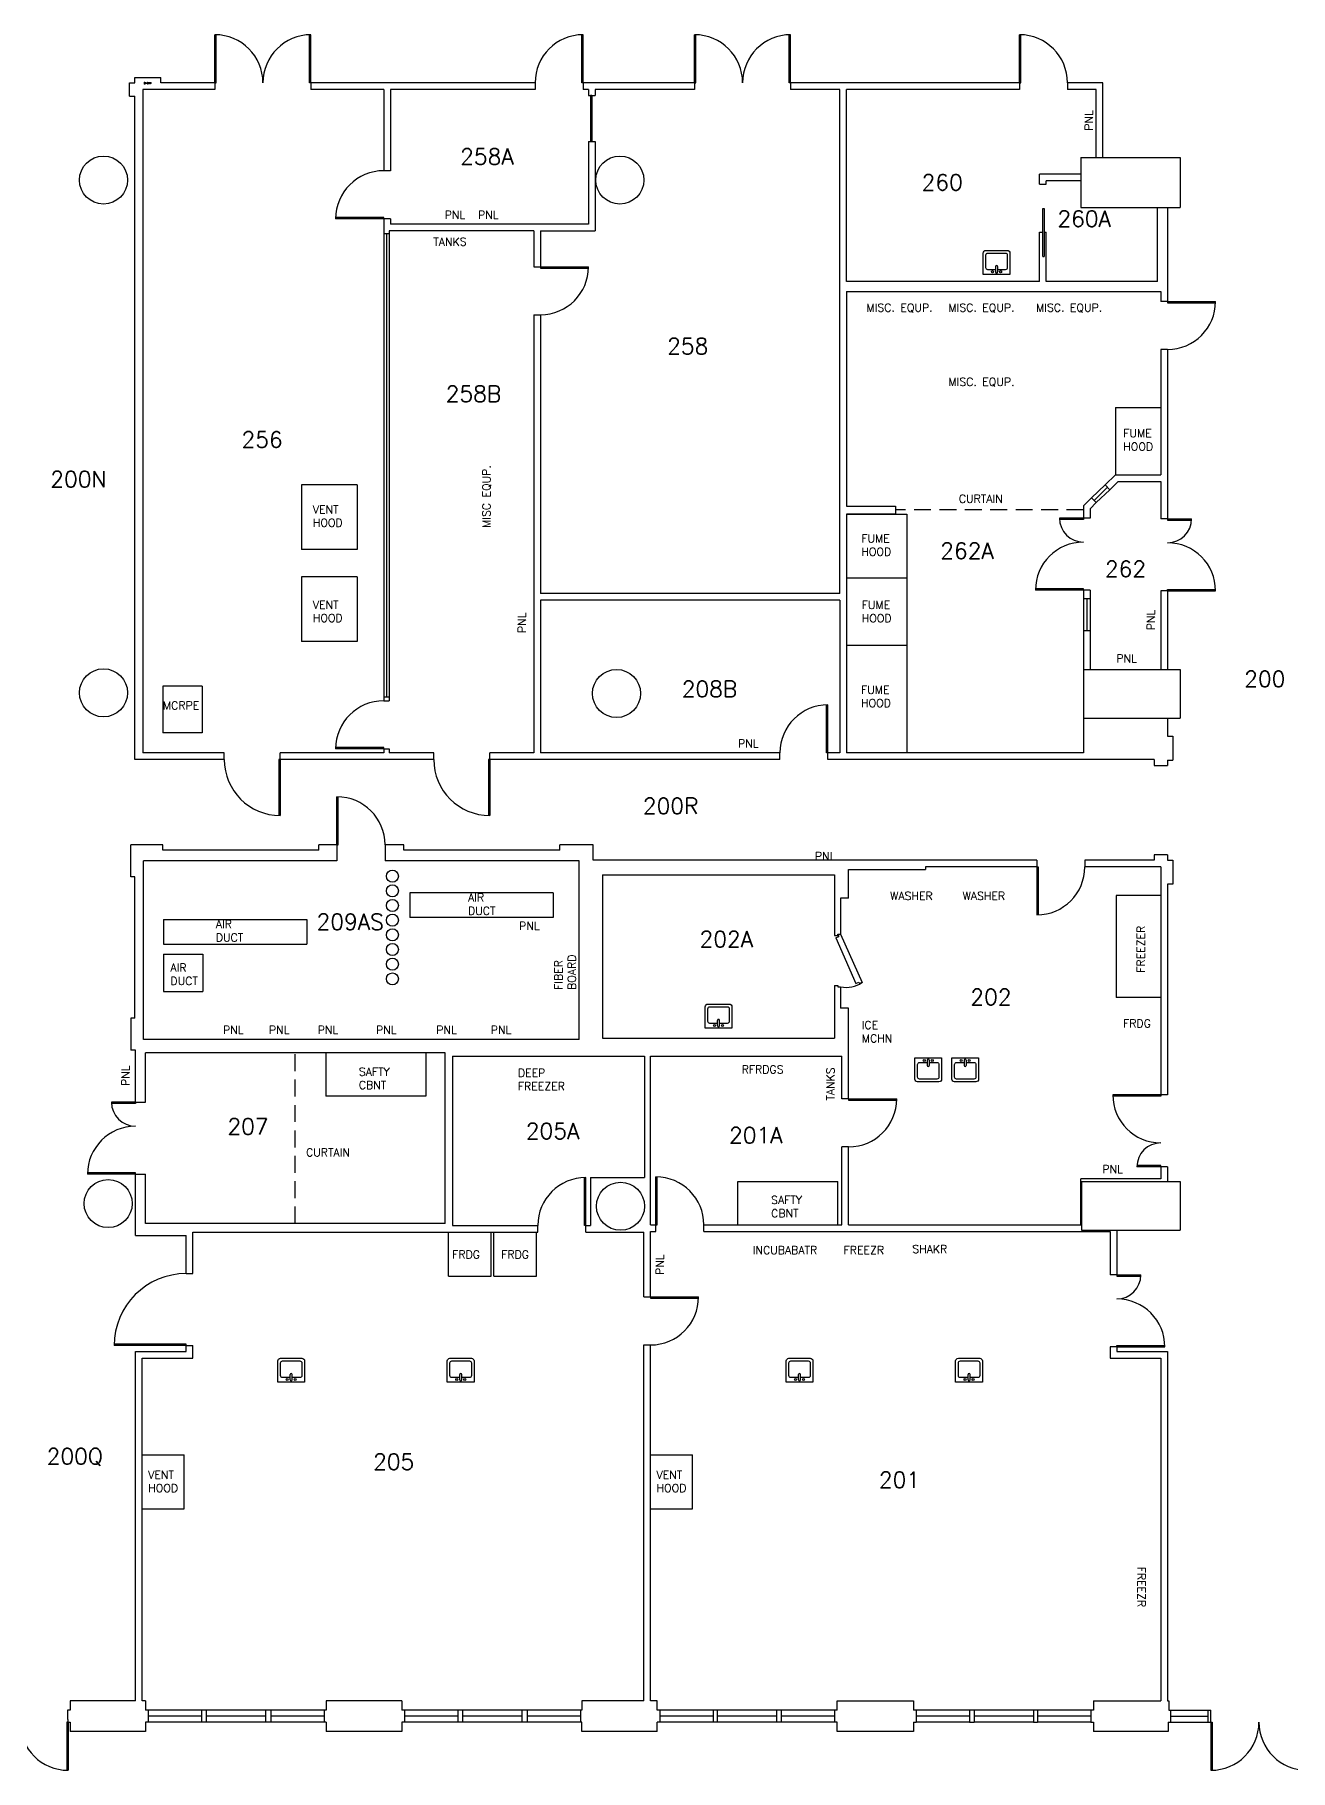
# Model space of a CAD drawing. Header units: inches. Extents: x -10292 to -5324, y 13582 to 17307.
# Drawn here: x -8119 to -7178, y 14632 to 15933 of the extents above; entities that cross this region are included whole.
import ezdxf
from ezdxf.enums import TextEntityAlignment as Align

# ---------------------------------------------------------------- set-up
doc = ezdxf.new("R2010")
doc.units = ezdxf.units.IN
doc.header["$MEASUREMENT"] = 0
doc.linetypes.add('DASHED', pattern=[19.05, 12.7, -6.35])
doc.layers.get('0').update_dxf_attribs({"plot": 0})
for name, color, linetype in [('A-AREA-IDEN', 7, 'Continuous'), ('A-COLS', 1, 'Continuous'), ('A-DOOR', 3, 'Continuous'), ('A-EQPM', 9, 'Continuous'), ('A-FLOR-PFIX', 9, 'Continuous'), ('A-GLAZ', 5, 'Continuous'), ('A-WALL-FULL', 7, 'Continuous')]:
    doc.layers.add(name, color=color, linetype=linetype)
doc.layers.get('0').off()
doc.styles.get("Standard").update_dxf_attribs({"font": 'romans.shx', "height": 12})

# ---------------------------------------------------------------- blocks, each defined once
blk = doc.blocks.new('SINKSQUARE')
at = {"layer": 'A-FLOR-PFIX'}
for p, q in [((-10, 0), (10, 0)), ((-0.8, -1.8), (-0.8, -5.8)), ((0.7, -1.8), (0.7, -5.8))]:
    blk.add_line(p, q, dxfattribs=at)
for points in [[(10, 0), (10, -16, -0.414214), (8, -18), (-8, -18, -0.414214), (-10, -16), (-10, 0)], [(0.7, -3.5), (6.5, -3.5, -0.414214), (8, -5), (8, -14.5, -0.414214), (6.5, -16), (-6.5, -16, -0.414214), (-8, -14.5), (-8, -5, -0.414214), (-6.5, -3.5), (-0.8, -3.5)]]:
    blk.add_lwpolyline(points, format="xyb", dxfattribs=at)
for centre in [(-3, -2), (3, -2)]:
    blk.add_circle(centre, 0.75, dxfattribs=at)
for centre, start, end in [((0, -1.8), 0, 180), ((0, -5.8), 180, 0)]:
    blk.add_arc(centre, 0.75, start, end, dxfattribs=at)
for tag, p in [('INFO_BLOCK_ID', (0, 0)), ('SM_DESCRIPTION', (0, -18)), ('ROOM_NUMBER', (0, -9)), ('HEIGHT', (0, -27)), ('COMMENT', (0, -36))]:
    blk.add_attdef(tag, text='', height=6).set_placement(p, align=Align.CENTER)

msp = doc.modelspace()

# ---------------------------------------------------------------- linework, layer by layer
at = {"layer": 'A-COLS'}
for p, q in [((-7335.3, 15841.3), (-7260.8, 15841.3)), ((-7335.3, 15841.3), (-7335.3, 15803.8)), ((-7260.8, 15841.3), (-7260.8, 15803.8)), ((-7335.3, 15803.8), (-7260.8, 15803.8)), ((-7333.3, 15457.3), (-7260.8, 15457.3)), ((-7333.3, 15457.3), (-7333.3, 15420.8)), ((-7260.8, 15457.3), (-7260.8, 15420.8)), ((-7333.3, 15420.8), (-7260.8, 15420.8)), ((-7334.8, 15073.3), (-7260.8, 15073.3)), ((-7334.8, 15073.3), (-7334.8, 15036.8)), ((-7260.8, 15073.3), (-7260.8, 15036.8)), ((-7334.8, 15036.8), (-7260.8, 15036.8))]:
    msp.add_line(p, q, dxfattribs=at)
for centre in [(-8067.8, 15824.3), (-7680.8, 15824.3), (-8067.8, 15439.8), (-7683.3, 15439.3), (-8064.3, 15056.8), (-7680.3, 15054.8)]:
    msp.add_circle(centre, 18, dxfattribs=at)
at = {"layer": 'A-DOOR'}
for p, q in [((-7984.3, 15897.3), (-7984.3, 15933.3)), ((-7983.3, 15897.3), (-7983.3, 15933.3)), ((-7913.3, 15897.3), (-7913.3, 15933.3)), ((-7912.3, 15897.3), (-7912.3, 15933.3)), ((-7709.3, 15897.3), (-7709.3, 15933.3)), ((-7708.3, 15897.3), (-7708.3, 15933.3)), ((-7624.8, 15897.3), (-7624.8, 15933.3)), ((-7623.8, 15897.3), (-7623.8, 15933.3)), ((-7553.8, 15897.3), (-7553.8, 15933.3)), ((-7552.8, 15897.3), (-7552.8, 15933.3)), ((-7381.3, 15897.3), (-7381.3, 15933.3)), ((-7380.3, 15897.3), (-7380.3, 15933.3)), ((-7984.3, 15897.3), (-7983.3, 15897.3)), ((-7912.3, 15897.3), (-7913.3, 15897.3)), ((-7708.3, 15897.3), (-7709.3, 15897.3)), ((-7624.8, 15897.3), (-7623.8, 15897.3)), ((-7552.8, 15897.3), (-7553.8, 15897.3)), ((-7381.3, 15897.3), (-7380.3, 15897.3)), ((-7701.8, 15887.8), (-7702.8, 15887.8)), ((-7702.8, 15887.8), (-7702.8, 15853.3)), ((-7701.8, 15887.8), (-7701.8, 15853.3)), ((-7702.8, 15853.3), (-7701.8, 15853.3)), ((-7363.8, 15821.3), (-7362.8, 15821.3)), ((-7363.8, 15767.1), (-7363.8, 15803.1)), ((-7363.8, 15803.1), (-7362.8, 15803.1)), ((-7362.8, 15803.1), (-7362.8, 15767.1)), ((-7857.8, 15796.3), (-7893.8, 15796.3)), ((-7857.8, 15795.3), (-7893.8, 15795.3)), ((-7857.8, 15795.3), (-7857.8, 15796.3)), ((-7363.8, 15767.1), (-7362.8, 15767.1)), ((-7740.3, 15759.3), (-7704.3, 15759.3)), ((-7740.3, 15759.3), (-7740.3, 15758.3)), ((-7740.3, 15758.3), (-7704.3, 15758.3)), ((-7270.3, 15733.3), (-7234.3, 15733.3)), ((-7270.3, 15733.3), (-7270.3, 15732.3)), ((-7270.3, 15732.3), (-7234.3, 15732.3)), ((-7333.3, 15570.8), (-7351.3, 15570.8)), ((-7333.3, 15569.8), (-7351.3, 15569.8)), ((-7333.3, 15570.8), (-7333.3, 15569.8)), ((-7270.3, 15570.3), (-7252.3, 15570.3)), ((-7270.3, 15570.3), (-7270.3, 15569.3)), ((-7270.3, 15569.3), (-7252.3, 15569.3)), ((-7333.3, 15517.8), (-7369.3, 15517.8)), ((-7333.3, 15516.8), (-7369.3, 15516.8)), ((-7333.3, 15516.8), (-7333.3, 15517.8)), ((-7270.3, 15516.3), (-7270.3, 15517.3)), ((-7270.3, 15517.3), (-7234.3, 15517.3)), ((-7270.3, 15516.3), (-7234.3, 15516.3)), ((-7525.8, 15394.8), (-7525.8, 15430.8)), ((-7524.8, 15394.8), (-7524.8, 15430.8)), ((-7857.8, 15398.8), (-7893.8, 15398.8)), ((-7857.8, 15397.8), (-7893.8, 15397.8)), ((-7857.8, 15397.8), (-7857.8, 15398.8)), ((-7935.3, 15389.8), (-7936.3, 15389.8)), ((-7936.3, 15389.8), (-7936.3, 15347.8)), ((-7935.3, 15389.8), (-7935.3, 15347.8)), ((-7778.3, 15389.8), (-7779.3, 15389.8)), ((-7779.3, 15389.8), (-7779.3, 15347.8)), ((-7778.3, 15389.8), (-7778.3, 15347.8)), ((-7524.8, 15394.8), (-7525.8, 15394.8)), ((-7892.8, 15325.8), (-7892.8, 15361.8)), ((-7891.8, 15325.8), (-7891.8, 15361.8)), ((-7892.8, 15325.8), (-7891.8, 15325.8)), ((-7368.3, 15309.3), (-7368.3, 15273.3)), ((-7368.3, 15309.3), (-7367.3, 15309.3)), ((-7367.3, 15309.3), (-7367.3, 15273.3)), ((-7519, 15256.1), (-7516.7, 15257.1)), ((-7519, 15256.1), (-7503.9, 15221.8)), ((-7515.3, 15258.8), (-7517.1, 15258)), ((-7517.1, 15258), (-7516.7, 15257.1)), ((-7515.3, 15258.8), (-7499.3, 15222.5)), ((-7503.9, 15221.8), (-7501.6, 15222.8)), ((-7501.6, 15222.8), (-7501.1, 15221.7)), ((-7499.3, 15222.5), (-7501.1, 15221.7)), ((-7275.3, 15138.3), (-7311.3, 15138.3)), ((-7275.3, 15137.3), (-7311.3, 15137.3)), ((-7275.3, 15138.3), (-7275.3, 15137.3)), ((-8043.8, 15132.8), (-8061.8, 15132.8)), ((-8043.8, 15131.8), (-8061.8, 15131.8)), ((-8043.8, 15132.8), (-8043.8, 15131.8)), ((-7509.3, 15135.3), (-7473.3, 15135.3)), ((-7509.3, 15135.3), (-7509.3, 15134.3)), ((-7509.3, 15134.3), (-7473.3, 15134.3)), ((-7275.3, 15085.3), (-7293.3, 15085.3)), ((-7275.3, 15084.3), (-7275.3, 15085.3)), ((-8043.8, 15079.8), (-8079.8, 15079.8)), ((-8043.8, 15078.8), (-8079.8, 15078.8)), ((-8043.8, 15078.8), (-8043.8, 15079.8)), ((-7707.3, 15040.3), (-7707.3, 15076.3)), ((-7706.3, 15040.3), (-7706.3, 15076.3)), ((-7653.8, 15040.8), (-7653.8, 15076.8)), ((-7652.8, 15040.8), (-7652.8, 15076.8)), ((-7275.3, 15084.3), (-7293.3, 15084.3)), ((-7706.3, 15040.3), (-7707.3, 15040.3)), ((-7653.8, 15040.8), (-7652.8, 15040.8)), ((-7308.3, 15003.3), (-7290.3, 15003.3)), ((-7308.3, 15003.3), (-7308.3, 15002.3)), ((-7308.3, 15002.3), (-7290.3, 15002.3)), ((-7657.8, 14986.8), (-7621.8, 14986.8)), ((-7657.8, 14986.8), (-7657.8, 14985.8)), ((-7657.8, 14985.8), (-7621.8, 14985.8)), ((-8005.8, 14951.3), (-8059.8, 14951.3)), ((-8005.8, 14950.3), (-8059.8, 14950.3)), ((-8005.8, 14950.3), (-8005.8, 14951.3)), ((-7308.3, 14949.3), (-7308.3, 14950.3)), ((-7308.3, 14950.3), (-7272.3, 14950.3)), ((-7308.3, 14949.3), (-7272.3, 14949.3)), ((-8094.3, 14667.8), (-8095.3, 14667.8)), ((-8095.3, 14667.8), (-8095.3, 14631.8)), ((-8094.3, 14667.8), (-8094.3, 14631.8)), ((-7237.8, 14667.8), (-7237.8, 14631.8)), ((-7237.8, 14667.8), (-7236.8, 14667.8)), ((-7236.8, 14667.8), (-7236.8, 14631.8))]:
    msp.add_line(p, q, dxfattribs=at)
at = {"layer": 'A-DOOR', "linetype": 'DASHED'}
for p, q in [((-7333.3, 15576.9), (-7474.3, 15576.9)), ((-7924.1, 15041.8), (-7924.1, 15169.8))]:
    msp.add_line(p, q, dxfattribs=at)
at = {"layer": 'A-DOOR'}
for centre, radius, start, end in [((-7984.3, 15897.3), 36, 0, 90), ((-7912.3, 15897.3), 36, 90, 180), ((-7708.3, 15897.3), 36, 90, 180), ((-7624.8, 15897.3), 36, 0, 90), ((-7552.8, 15897.3), 36, 90, 180), ((-7381.3, 15897.3), 36, 0, 90), ((-7857.8, 15795.3), 36, 90, 180), ((-7740.3, 15759.3), 36, 270, 0), ((-7270.3, 15733.3), 36, 270, 0), ((-7333.3, 15570.8), 18, 180, 270), ((-7270.3, 15570.3), 18, 270, 0), ((-7333.3, 15516.8), 36, 90, 180), ((-7270.3, 15516.3), 36, 0, 90), ((-7857.8, 15397.8), 36, 90, 180), ((-7524.8, 15394.8), 36, 90, 180), ((-7935.3, 15389.8), 42, 180, 270), ((-7778.3, 15389.8), 42, 180, 270), ((-7892.8, 15325.8), 36, 0, 90), ((-7368.3, 15309.3), 36, 270, 0), ((-7510.9, 15239.1), 20.2, 257.401, 304.9707), ((-7275.3, 15138.3), 36, 180, 270), ((-8043.8, 15132.8), 18, 180, 270), ((-7509.3, 15135.3), 36, 270, 0), ((-8043.8, 15078.8), 36, 90, 180), ((-7275.3, 15084.3), 18, 90, 180), ((-7706.3, 15040.3), 36, 90, 180), ((-7653.8, 15040.8), 36, 0, 90), ((-8005.8, 14950.3), 54, 90, 180), ((-7308.3, 15003.3), 18, 270, 0), ((-7657.8, 14986.8), 36, 270, 0), ((-7308.3, 14949.3), 36, 0, 90), ((-8094.3, 14667.8), 36, 180, 270), ((-7237.8, 14667.8), 36, 270, 0), ((-7165.8, 14667.8), 36, 180, 270)]:
    msp.add_arc(centre, radius, start, end, dxfattribs=at)
at = {"layer": 'A-EQPM'}
for p, q in [((-7309.3, 15653.8), (-7275.3, 15653.8)), ((-7309.3, 15653.8), (-7309.3, 15603.3)), ((-7919.3, 15595.8), (-7919.3, 15547.3)), ((-7877.8, 15595.8), (-7919.3, 15595.8)), ((-7877.8, 15595.8), (-7877.8, 15547.3)), ((-7510.8, 15573.8), (-7465.8, 15573.8)), ((-7465.8, 15573.8), (-7465.8, 15394.8)), ((-7877.8, 15547.3), (-7919.3, 15547.3)), ((-7919.3, 15526.8), (-7919.3, 15478.3)), ((-7877.8, 15526.8), (-7919.3, 15526.8)), ((-7877.8, 15526.8), (-7877.8, 15478.3)), ((-7465.8, 15525.8), (-7510.8, 15525.8)), ((-7877.8, 15478.3), (-7919.3, 15478.3)), ((-7465.8, 15475.3), (-7510.8, 15475.3)), ((-8023.3, 15444.8), (-8023.3, 15409.8)), ((-7993.8, 15444.8), (-8023.3, 15444.8)), ((-7993.8, 15444.8), (-7993.8, 15409.8)), ((-7993.8, 15409.8), (-8023.3, 15409.8)), ((-7730.8, 15289.8), (-7838.3, 15289.8)), ((-7838.3, 15289.8), (-7838.3, 15271.3)), ((-7730.8, 15289.8), (-7730.8, 15271.3)), ((-7308.8, 15287.8), (-7308.8, 15211.3)), ((-7275.3, 15287.8), (-7308.8, 15287.8)), ((-8022.8, 15269.8), (-7915.3, 15269.8)), ((-8022.8, 15269.8), (-8022.8, 15251.3)), ((-7915.3, 15269.8), (-7915.3, 15251.3)), ((-7730.8, 15271.3), (-7838.3, 15271.3)), ((-8022.8, 15251.3), (-7915.3, 15251.3)), ((-8022.8, 15243.8), (-7993.3, 15243.8)), ((-8022.8, 15243.8), (-8022.8, 15215.8)), ((-7993.3, 15243.8), (-7993.3, 15215.8)), ((-8022.8, 15215.8), (-7993.3, 15215.8)), ((-7275.3, 15211.3), (-7308.8, 15211.3)), ((-7901.1, 15169.8), (-7901.1, 15137.3)), ((-7826.1, 15169.8), (-7826.1, 15137.3)), ((-7826.1, 15137.3), (-7901.1, 15137.3)), ((-7592.3, 15073.3), (-7517.3, 15073.3)), ((-7592.3, 15040.8), (-7592.3, 15073.3)), ((-7517.3, 15040.8), (-7517.3, 15073.3)), ((-7809.3, 15002.3), (-7809.3, 15035.3)), ((-7777.3, 15002.3), (-7777.3, 15035.3)), ((-7775.3, 15002.3), (-7775.3, 15035.3)), ((-7743.3, 15002.3), (-7743.3, 15035.3)), ((-7809.3, 15002.3), (-7777.3, 15002.3)), ((-7775.3, 15002.3), (-7743.3, 15002.3)), ((-8038.8, 14868.3), (-8007.3, 14868.3)), ((-8007.3, 14827.8), (-8007.3, 14868.3)), ((-7657.8, 14868.3), (-7626.3, 14868.3)), ((-7626.3, 14827.8), (-7626.3, 14868.3)), ((-8038.8, 14827.8), (-8007.3, 14827.8)), ((-7657.8, 14827.8), (-7626.3, 14827.8))]:
    msp.add_line(p, q, dxfattribs=at)
for centre in [(-7851.3, 15302.3), (-7851.3, 15291.3), (-7851.3, 15280.3), (-7851.3, 15269.3), (-7851.3, 15258.3), (-7851.3, 15247.3), (-7851.3, 15236.3), (-7851.3, 15225.3)]:
    msp.add_circle(centre, 4.5, dxfattribs=at)
at = {"layer": 'A-GLAZ'}
for p, q in [((-7857.8, 15784.3), (-7857.8, 15436.8)), ((-7855.8, 15784.3), (-7855.8, 15436.8)), ((-7853.8, 15784.3), (-7853.8, 15436.8)), ((-7327.2, 15585.9), (-7317.1, 15595.7)), ((-7325.4, 15584.1), (-7315.4, 15593.9)), ((-7323.7, 15582.4), (-7313.6, 15592.1)), ((-7333.3, 15510.3), (-7333.3, 15486.3)), ((-7330.8, 15510.3), (-7330.8, 15486.3)), ((-7328.3, 15510.3), (-7328.3, 15486.3)), ((-7994.3, 14676.8), (-8034.3, 14676.8)), ((-7994.3, 14672.3), (-8034.3, 14672.3)), ((-7946.3, 14676.8), (-7990.8, 14676.8)), ((-7946.3, 14672.3), (-7990.8, 14672.3)), ((-7902.3, 14676.8), (-7942.3, 14676.8)), ((-7902.3, 14672.3), (-7942.3, 14672.3)), ((-7802.3, 14676.8), (-7842.3, 14676.8)), ((-7802.3, 14672.3), (-7842.3, 14672.3)), ((-7754.3, 14676.8), (-7798.8, 14676.8)), ((-7754.3, 14672.3), (-7798.8, 14672.3)), ((-7710.3, 14676.8), (-7750.3, 14676.8)), ((-7710.3, 14672.3), (-7750.3, 14672.3)), ((-7610.8, 14676.8), (-7650.8, 14676.8)), ((-7610.8, 14672.3), (-7650.8, 14672.3)), ((-7563.3, 14676.8), (-7607.8, 14676.8)), ((-7563.3, 14672.3), (-7607.8, 14672.3)), ((-7519.8, 14676.8), (-7559.8, 14676.8)), ((-7519.8, 14672.3), (-7559.8, 14672.3)), ((-7418.8, 14676.8), (-7458.8, 14676.8)), ((-7418.8, 14672.3), (-7458.8, 14672.3)), ((-7370.8, 14676.8), (-7415.3, 14676.8)), ((-7370.8, 14672.3), (-7415.3, 14672.3)), ((-7327.8, 14676.8), (-7367.8, 14676.8)), ((-7327.8, 14672.3), (-7367.8, 14672.3)), ((-7267.8, 14676.8), (-7239.8, 14676.8)), ((-7267.8, 14672.3), (-7239.8, 14672.3)), ((-7994.3, 14667.8), (-8034.3, 14667.8)), ((-7946.3, 14667.8), (-7990.8, 14667.8)), ((-7902.3, 14667.8), (-7942.3, 14667.8)), ((-7802.3, 14667.8), (-7842.3, 14667.8)), ((-7754.3, 14667.8), (-7798.8, 14667.8)), ((-7710.3, 14667.8), (-7750.3, 14667.8)), ((-7610.8, 14667.8), (-7650.8, 14667.8)), ((-7563.3, 14667.8), (-7607.8, 14667.8)), ((-7519.8, 14667.8), (-7559.8, 14667.8)), ((-7418.8, 14667.8), (-7458.8, 14667.8)), ((-7370.8, 14667.8), (-7415.3, 14667.8)), ((-7327.8, 14667.8), (-7367.8, 14667.8)), ((-7267.8, 14667.8), (-7239.8, 14667.8))]:
    msp.add_line(p, q, dxfattribs=at)
at = {"layer": 'A-WALL-FULL'}
for p, q in [((-8048.3, 15887.3), (-8048.3, 15897.3)), ((-8048.3, 15897.3), (-8044.3, 15897.3)), ((-8044.3, 15897.3), (-8044.3, 15901.3)), ((-8044.3, 15901.3), (-8024.8, 15901.3)), ((-7984.3, 15892.3), (-8038.3, 15892.3)), ((-8038.3, 15892.3), (-8038.3, 15394.8)), ((-8024.8, 15897.3), (-8024.8, 15901.3)), ((-7984.3, 15897.3), (-8024.8, 15897.3)), ((-7984.3, 15897.3), (-7984.3, 15892.3)), ((-7912.3, 15897.3), (-7912.3, 15892.3)), ((-7744.3, 15897.3), (-7912.3, 15897.3)), ((-7857.8, 15892.3), (-7912.3, 15892.3)), ((-7857.8, 15892.3), (-7857.8, 15831.3)), ((-7744.3, 15892.3), (-7852.8, 15892.3)), ((-7852.8, 15892.3), (-7852.8, 15831.3)), ((-7744.3, 15897.3), (-7744.3, 15892.3)), ((-7624.8, 15897.3), (-7708.3, 15897.3)), ((-7708.3, 15897.3), (-7708.3, 15892.3)), ((-7704.3, 15892.3), (-7708.3, 15892.3)), ((-7704.3, 15892.3), (-7704.3, 15887.8)), ((-7624.8, 15892.3), (-7699.3, 15892.3)), ((-7699.3, 15892.3), (-7699.3, 15887.8)), ((-7624.8, 15897.3), (-7624.8, 15892.3)), ((-7381.3, 15897.3), (-7552.8, 15897.3)), ((-7552.8, 15897.3), (-7552.8, 15892.3)), ((-7515.8, 15892.3), (-7552.8, 15892.3)), ((-7515.8, 15514.3), (-7515.8, 15892.3)), ((-7510.8, 15748.3), (-7510.8, 15892.3)), ((-7381.3, 15892.3), (-7510.8, 15892.3)), ((-7381.3, 15897.3), (-7381.3, 15892.3)), ((-7318.8, 15897.3), (-7345.3, 15897.3)), ((-7345.3, 15897.3), (-7345.3, 15892.3)), ((-7323.8, 15892.3), (-7345.3, 15892.3)), ((-7323.8, 15841.3), (-7323.8, 15892.3)), ((-7318.8, 15841.3), (-7318.8, 15897.3)), ((-8048.3, 15887.3), (-8044.3, 15887.3)), ((-8044.3, 15389.8), (-8044.3, 15887.3)), ((-7704.3, 15887.8), (-7699.3, 15887.8)), ((-7704.3, 15853.3), (-7704.3, 15791.3)), ((-7704.3, 15853.3), (-7699.3, 15853.3)), ((-7699.3, 15853.3), (-7699.3, 15786.3)), ((-7852.8, 15831.3), (-7857.8, 15831.3)), ((-7335.3, 15828.8), (-7366.3, 15828.8)), ((-7366.3, 15821.3), (-7366.3, 15828.8)), ((-7366.3, 15821.3), (-7361.3, 15821.3)), ((-7335.3, 15823.8), (-7361.3, 15823.8)), ((-7361.3, 15821.3), (-7361.3, 15823.8)), ((-7277.8, 15748.3), (-7277.8, 15803.8)), ((-7270.3, 15803.8), (-7270.3, 15733.3)), ((-7852.8, 15795.3), (-7857.8, 15795.3)), ((-7857.8, 15795.3), (-7857.8, 15784.3)), ((-7852.8, 15795.3), (-7852.8, 15791.3)), ((-7704.3, 15791.3), (-7852.8, 15791.3)), ((-7857.8, 15784.3), (-7853.8, 15784.3)), ((-7745.3, 15786.3), (-7853.8, 15786.3)), ((-7853.8, 15786.3), (-7853.8, 15784.3)), ((-7745.3, 15786.3), (-7745.3, 15759.3)), ((-7740.3, 15786.3), (-7740.3, 15759.3)), ((-7740.3, 15786.3), (-7699.3, 15786.3)), ((-7366.3, 15748.3), (-7366.3, 15785.3)), ((-7366.3, 15785.3), (-7363.8, 15785.3)), ((-7362.8, 15785.3), (-7361.3, 15785.3)), ((-7361.3, 15748.3), (-7361.3, 15785.3)), ((-7745.3, 15759.3), (-7740.3, 15759.3)), ((-7366.3, 15748.3), (-7510.8, 15748.3)), ((-7277.8, 15748.3), (-7361.3, 15748.3)), ((-7510.8, 15740.8), (-7510.8, 15579.8)), ((-7510.8, 15740.8), (-7275.3, 15740.8)), ((-7275.3, 15740.8), (-7275.3, 15733.3)), ((-7745.3, 15723.3), (-7745.3, 15394.8)), ((-7745.3, 15723.3), (-7740.3, 15723.3)), ((-7740.3, 15723.3), (-7740.3, 15514.3)), ((-7270.3, 15733.3), (-7275.3, 15733.3)), ((-7270.3, 15697.3), (-7275.3, 15697.3)), ((-7275.3, 15697.3), (-7275.3, 15603.3)), ((-7270.3, 15697.3), (-7270.3, 15570.3)), ((-7317.1, 15595.7), (-7309.3, 15603.3)), ((-7313.6, 15592.1), (-7317.1, 15595.7)), ((-7313.6, 15592.1), (-7307.3, 15598.3)), ((-7309.3, 15603.3), (-7275.3, 15603.3)), ((-7307.3, 15598.3), (-7275.3, 15598.3)), ((-7275.3, 15598.3), (-7275.3, 15570.3)), ((-7510.8, 15579.8), (-7474.3, 15579.8)), ((-7474.3, 15579.8), (-7474.3, 15573.8)), ((-7333.3, 15579.9), (-7327.2, 15585.9)), ((-7333.3, 15579.9), (-7333.3, 15570.8)), ((-7328.3, 15577.8), (-7323.7, 15582.4)), ((-7323.7, 15582.4), (-7327.2, 15585.9)), ((-7474.3, 15573.8), (-7510.8, 15573.8)), ((-7510.8, 15573.8), (-7510.8, 15394.8)), ((-7328.3, 15570.8), (-7333.3, 15570.8)), ((-7328.3, 15577.8), (-7328.3, 15570.8)), ((-7270.3, 15570.3), (-7275.3, 15570.3)), ((-7515.8, 15514.3), (-7740.3, 15514.3)), ((-7328.3, 15516.8), (-7333.3, 15516.8)), ((-7333.3, 15516.8), (-7333.3, 15510.3)), ((-7328.3, 15516.8), (-7328.3, 15510.3)), ((-7275.3, 15516.3), (-7275.3, 15457.3)), ((-7270.3, 15516.3), (-7275.3, 15516.3)), ((-7270.3, 15516.3), (-7270.3, 15457.3)), ((-7740.3, 15509.3), (-7740.3, 15394.8)), ((-7515.8, 15509.3), (-7740.3, 15509.3)), ((-7515.8, 15509.3), (-7515.8, 15394.8)), ((-7328.3, 15510.3), (-7333.3, 15510.3)), ((-7333.3, 15486.3), (-7333.3, 15457.3)), ((-7328.3, 15486.3), (-7333.3, 15486.3)), ((-7328.3, 15486.3), (-7328.3, 15457.3)), ((-7857.8, 15436.8), (-7857.8, 15433.8)), ((-7857.8, 15436.8), (-7853.8, 15436.8)), ((-7853.8, 15436.8), (-7853.8, 15433.8)), ((-7857.8, 15433.8), (-7853.8, 15433.8)), ((-7333.3, 15420.8), (-7333.3, 15394.8)), ((-7270.3, 15420.8), (-7270.3, 15407.3)), ((-7857.8, 15397.8), (-7857.8, 15394.8)), ((-7857.8, 15397.8), (-7853.8, 15397.8)), ((-7853.8, 15397.8), (-7853.8, 15394.8)), ((-7270.3, 15407.3), (-7266.3, 15407.3)), ((-7266.3, 15407.3), (-7266.3, 15389.3)), ((-7977.3, 15389.8), (-8044.3, 15389.8)), ((-7977.3, 15394.8), (-8038.3, 15394.8)), ((-7977.3, 15389.8), (-7977.3, 15394.8)), ((-7935.3, 15389.8), (-7935.3, 15394.8)), ((-7857.8, 15394.8), (-7935.3, 15394.8)), ((-7820.3, 15389.8), (-7935.3, 15389.8)), ((-7820.3, 15394.8), (-7853.8, 15394.8)), ((-7820.3, 15389.8), (-7820.3, 15394.8)), ((-7778.3, 15389.8), (-7778.3, 15394.8)), ((-7745.3, 15394.8), (-7778.3, 15394.8)), ((-7560.8, 15389.8), (-7778.3, 15389.8)), ((-7560.8, 15394.8), (-7740.3, 15394.8)), ((-7560.8, 15389.8), (-7560.8, 15394.8)), ((-7524.8, 15389.8), (-7524.8, 15394.8)), ((-7515.8, 15394.8), (-7524.8, 15394.8)), ((-7280.3, 15389.8), (-7524.8, 15389.8)), ((-7333.3, 15394.8), (-7510.8, 15394.8)), ((-7280.3, 15389.8), (-7280.3, 15385.3)), ((-7280.3, 15385.3), (-7270.3, 15385.3)), ((-7270.3, 15389.3), (-7266.3, 15389.3)), ((-7270.3, 15389.3), (-7270.3, 15385.3)), ((-8047.3, 15301.8), (-8047.3, 15325.8)), ((-8023.3, 15325.8), (-8047.3, 15325.8)), ((-8023.3, 15321.8), (-8023.3, 15325.8)), ((-7906.3, 15321.8), (-8023.3, 15321.8)), ((-7906.3, 15321.8), (-7906.3, 15325.8)), ((-7892.8, 15325.8), (-7906.3, 15325.8)), ((-7892.8, 15325.8), (-7892.8, 15313.8)), ((-7842.8, 15325.8), (-7856.8, 15325.8)), ((-7856.8, 15325.8), (-7856.8, 15313.8)), ((-7842.8, 15321.8), (-7842.8, 15325.8)), ((-7725.8, 15321.8), (-7842.8, 15321.8)), ((-7700.8, 15325.8), (-7725.8, 15325.8)), ((-7725.8, 15321.8), (-7725.8, 15325.8)), ((-7725.8, 15321.8), (-7725.8, 15321.8)), ((-7700.8, 15314.3), (-7700.8, 15325.8)), ((-7892.8, 15313.8), (-8037.8, 15313.8)), ((-8037.8, 15179.8), (-8037.8, 15313.8)), ((-7711.3, 15313.8), (-7856.8, 15313.8)), ((-7711.3, 15179.8), (-7711.3, 15313.8)), ((-7368.3, 15314.3), (-7700.8, 15314.3)), ((-7509.3, 15285.8), (-7509.3, 15307.3)), ((-7509.3, 15307.3), (-7451.8, 15307.3)), ((-7368.3, 15309.3), (-7451.8, 15309.3)), ((-7451.8, 15309.3), (-7451.8, 15307.3)), ((-7368.3, 15314.3), (-7368.3, 15309.3)), ((-7280.3, 15314.3), (-7332.3, 15314.3)), ((-7332.3, 15314.3), (-7332.3, 15309.3)), ((-7275.3, 15309.3), (-7332.3, 15309.3)), ((-7270.3, 15318.3), (-7280.3, 15318.3)), ((-7280.3, 15318.3), (-7280.3, 15314.3)), ((-7275.3, 15309.3), (-7275.3, 15138.3)), ((-7270.3, 15318.3), (-7270.3, 15314.3)), ((-7270.3, 15314.3), (-7266.3, 15314.3)), ((-7266.3, 15314.3), (-7266.3, 15296.3)), ((-8044.3, 15301.8), (-8047.3, 15301.8)), ((-8044.3, 15195.8), (-8044.3, 15301.8)), ((-7693.8, 15303.3), (-7693.8, 15180.8)), ((-7693.8, 15303.3), (-7519.8, 15303.3)), ((-7519.8, 15303.3), (-7519.8, 15257.8)), ((-7266.3, 15296.3), (-7270.3, 15296.3)), ((-7270.3, 15296.3), (-7270.3, 15138.3)), ((-7515.3, 15285.8), (-7515.3, 15258.8)), ((-7509.3, 15285.8), (-7515.3, 15285.8)), ((-7519.8, 15257.8), (-7517.3, 15257.8)), ((-7517.3, 15257.8), (-7517.3, 15258.8)), ((-7517.3, 15258.8), (-7515.3, 15258.8)), ((-7519.8, 15220.3), (-7517.3, 15220.3)), ((-7519.8, 15220.3), (-7519.8, 15180.8)), ((-7517.3, 15220.3), (-7517.3, 15219.3)), ((-7517.3, 15219.3), (-7515.3, 15219.3)), ((-7515.3, 15219.3), (-7515.3, 15203.3)), ((-7509.3, 15203.3), (-7515.3, 15203.3)), ((-7509.3, 15135.3), (-7509.3, 15203.3)), ((-8044.3, 15195.8), (-8047.3, 15195.8)), ((-8047.3, 15195.8), (-8047.3, 15171.8)), ((-7711.3, 15179.8), (-8037.8, 15179.8)), ((-7693.8, 15180.8), (-7519.8, 15180.8)), ((-8043.8, 15171.8), (-8047.3, 15171.8)), ((-8043.8, 15132.8), (-8043.8, 15171.8)), ((-8036.3, 15132.8), (-8036.3, 15169.8)), ((-7811.8, 15169.8), (-8036.3, 15169.8)), ((-7811.8, 15041.8), (-7811.8, 15169.8)), ((-7806.3, 15167.3), (-7806.3, 15040.3)), ((-7806.3, 15167.3), (-7662.3, 15167.3)), ((-7662.3, 15167.3), (-7662.3, 15076.3)), ((-7657.8, 15040.8), (-7657.8, 15167.3)), ((-7657.8, 15167.3), (-7514.3, 15167.3)), ((-7514.3, 15135.3), (-7514.3, 15167.3)), ((-7270.3, 15138.3), (-7275.3, 15138.3)), ((-8043.8, 15132.8), (-8036.3, 15132.8)), ((-7509.3, 15135.3), (-7514.3, 15135.3)), ((-7514.3, 15040.8), (-7514.3, 15099.3)), ((-7509.3, 15099.3), (-7514.3, 15099.3)), ((-7509.3, 15040.8), (-7509.3, 15099.3)), ((-8043.8, 15032.8), (-8043.8, 15078.8)), ((-8043.8, 15078.8), (-8036.3, 15078.8)), ((-8036.3, 15041.8), (-8036.3, 15078.8)), ((-7702.8, 15076.3), (-7702.8, 15040.3)), ((-7702.8, 15076.3), (-7662.3, 15076.3)), ((-7275.3, 15075.3), (-7335.3, 15075.3)), ((-7335.3, 15040.8), (-7335.3, 15075.3)), ((-7275.3, 15084.3), (-7275.3, 15075.3)), ((-7270.3, 15084.3), (-7275.3, 15084.3)), ((-7270.3, 15084.3), (-7270.3, 15073.3)), ((-8043.8, 15032.8), (-8005.8, 15032.8)), ((-7811.8, 15041.8), (-8036.3, 15041.8)), ((-8005.8, 15004.3), (-8005.8, 15032.8)), ((-8000.8, 15004.3), (-8000.8, 15035.3)), ((-8000.8, 15035.3), (-7742.3, 15035.3)), ((-7890.6, 15041.8), (-7890.6, 15041.8)), ((-7806.3, 15040.3), (-7742.3, 15040.3)), ((-7742.3, 15035.3), (-7742.3, 15040.3)), ((-7706.3, 15040.3), (-7702.8, 15040.3)), ((-7706.3, 15035.3), (-7706.3, 15040.3)), ((-7706.3, 15035.3), (-7662.8, 15035.3)), ((-7662.8, 14986.8), (-7662.8, 15035.3)), ((-7657.8, 15040.8), (-7653.8, 15040.8)), ((-7657.8, 14986.8), (-7657.8, 15035.8)), ((-7657.8, 15035.8), (-7653.8, 15035.8)), ((-7653.8, 15035.8), (-7653.8, 15040.8)), ((-7617.8, 15040.8), (-7514.3, 15040.8)), ((-7617.8, 15035.8), (-7617.8, 15040.8)), ((-7617.8, 15035.8), (-7313.3, 15035.8)), ((-7509.3, 15040.8), (-7335.3, 15040.8)), ((-7313.3, 15035.8), (-7313.3, 15003.3)), ((-7308.3, 15036.8), (-7308.3, 15003.3)), ((-8005.8, 15004.3), (-8000.8, 15004.3)), ((-7308.3, 15003.3), (-7313.3, 15003.3)), ((-7662.8, 14986.8), (-7657.8, 14986.8)), ((-8043.8, 14683.8), (-8043.8, 14945.8)), ((-8043.8, 14945.8), (-8005.8, 14945.8)), ((-8005.8, 14945.8), (-8005.8, 14950.3)), ((-8005.8, 14950.3), (-8000.8, 14950.3)), ((-8000.8, 14940.8), (-8000.8, 14950.3)), ((-7662.8, 14683.8), (-7662.8, 14950.8)), ((-7662.8, 14950.8), (-7657.8, 14950.8)), ((-7657.8, 14683.8), (-7657.8, 14950.8)), ((-7313.3, 14949.3), (-7313.3, 14940.8)), ((-7308.3, 14949.3), (-7313.3, 14949.3)), ((-7308.3, 14949.3), (-7308.3, 14945.8)), ((-7308.3, 14945.8), (-7270.3, 14945.8)), ((-7270.3, 14945.8), (-7270.3, 14683.8)), ((-8038.8, 14683.8), (-8038.8, 14940.8)), ((-8038.8, 14940.8), (-8000.8, 14940.8)), ((-7313.3, 14940.8), (-7275.3, 14940.8)), ((-7275.3, 14940.8), (-7275.3, 14683.8)), ((-8043.8, 14683.8), (-8092.8, 14683.8)), ((-8092.8, 14683.8), (-8092.8, 14676.8)), ((-8036.3, 14683.8), (-8038.8, 14683.8)), ((-8036.3, 14683.8), (-8036.3, 14676.8)), ((-7900.8, 14683.8), (-7900.8, 14676.8)), ((-7844.3, 14683.8), (-7900.8, 14683.8)), ((-7844.3, 14683.8), (-7844.3, 14676.8)), ((-7709.3, 14683.8), (-7709.3, 14676.8)), ((-7662.8, 14683.8), (-7709.3, 14683.8)), ((-7652.8, 14683.8), (-7657.8, 14683.8)), ((-7652.8, 14676.8), (-7652.8, 14683.8)), ((-7517.8, 14683.8), (-7460.8, 14683.8)), ((-7517.8, 14676.8), (-7517.8, 14683.8)), ((-7460.8, 14683.8), (-7460.8, 14676.8)), ((-7325.8, 14683.8), (-7275.3, 14683.8)), ((-7325.8, 14683.8), (-7325.8, 14676.8)), ((-7270.3, 14683.8), (-7269.3, 14683.8)), ((-7269.3, 14683.8), (-7269.3, 14676.8)), ((-8092.8, 14676.8), (-8094.8, 14676.8)), ((-8094.8, 14676.8), (-8094.8, 14669.8)), ((-8094.8, 14669.8), (-8094.3, 14669.8)), ((-8094.3, 14667.8), (-8094.3, 14669.8)), ((-8034.3, 14676.8), (-8036.3, 14676.8)), ((-8034.3, 14676.8), (-8034.3, 14667.8)), ((-7990.8, 14676.8), (-7994.3, 14676.8)), ((-7994.3, 14676.8), (-7994.3, 14667.8)), ((-7990.8, 14676.8), (-7990.8, 14667.8)), ((-7942.3, 14676.8), (-7946.3, 14676.8)), ((-7946.3, 14676.8), (-7946.3, 14667.8)), ((-7942.3, 14676.8), (-7942.3, 14667.8)), ((-7900.8, 14676.8), (-7902.3, 14676.8)), ((-7902.3, 14676.8), (-7902.3, 14667.8)), ((-7842.3, 14676.8), (-7844.3, 14676.8)), ((-7842.3, 14676.8), (-7842.3, 14667.8)), ((-7798.8, 14676.8), (-7802.3, 14676.8)), ((-7802.3, 14676.8), (-7802.3, 14667.8)), ((-7798.8, 14676.8), (-7798.8, 14667.8)), ((-7750.3, 14676.8), (-7754.3, 14676.8)), ((-7754.3, 14676.8), (-7754.3, 14667.8)), ((-7750.3, 14676.8), (-7750.3, 14667.8)), ((-7709.3, 14676.8), (-7710.3, 14676.8)), ((-7710.3, 14676.8), (-7710.3, 14667.8)), ((-7650.8, 14676.8), (-7652.8, 14676.8)), ((-7650.8, 14676.8), (-7650.8, 14667.8)), ((-7610.8, 14676.8), (-7610.8, 14667.8)), ((-7607.8, 14676.8), (-7610.8, 14676.8)), ((-7607.8, 14676.8), (-7607.8, 14667.8)), ((-7563.3, 14676.8), (-7563.3, 14667.8)), ((-7559.8, 14676.8), (-7563.3, 14676.8)), ((-7559.8, 14676.8), (-7559.8, 14667.8)), ((-7517.8, 14676.8), (-7519.8, 14676.8)), ((-7519.8, 14676.8), (-7519.8, 14667.8)), ((-7458.8, 14676.8), (-7460.8, 14676.8)), ((-7458.8, 14676.8), (-7458.8, 14667.8)), ((-7415.3, 14676.8), (-7418.8, 14676.8)), ((-7418.8, 14676.8), (-7418.8, 14667.8)), ((-7415.3, 14676.8), (-7415.3, 14667.8)), ((-7367.8, 14676.8), (-7370.8, 14676.8)), ((-7370.8, 14676.8), (-7370.8, 14667.8)), ((-7367.8, 14676.8), (-7367.8, 14667.8)), ((-7325.8, 14676.8), (-7327.8, 14676.8)), ((-7327.8, 14676.8), (-7327.8, 14667.8)), ((-7269.3, 14676.8), (-7267.8, 14676.8)), ((-7267.8, 14667.8), (-7267.8, 14676.8)), ((-7239.8, 14667.8), (-7239.8, 14676.8)), ((-7239.8, 14676.8), (-7237.8, 14676.8)), ((-7237.8, 14667.8), (-7237.8, 14676.8)), ((-8094.3, 14667.8), (-8092.8, 14667.8)), ((-8092.8, 14667.8), (-8092.8, 14660.8)), ((-8036.3, 14660.8), (-8092.8, 14660.8)), ((-8034.3, 14667.8), (-8036.3, 14667.8)), ((-8036.3, 14667.8), (-8036.3, 14660.8)), ((-7990.8, 14667.8), (-7994.3, 14667.8)), ((-7942.3, 14667.8), (-7946.3, 14667.8)), ((-7900.8, 14667.8), (-7902.3, 14667.8)), ((-7900.8, 14667.8), (-7900.8, 14660.8)), ((-7844.3, 14660.8), (-7900.8, 14660.8)), ((-7844.3, 14667.8), (-7844.3, 14660.8)), ((-7842.3, 14667.8), (-7844.3, 14667.8)), ((-7798.8, 14667.8), (-7802.3, 14667.8)), ((-7750.3, 14667.8), (-7754.3, 14667.8)), ((-7709.3, 14667.8), (-7710.3, 14667.8)), ((-7709.3, 14660.8), (-7709.3, 14667.8)), ((-7652.8, 14660.8), (-7709.3, 14660.8)), ((-7652.8, 14660.8), (-7652.8, 14667.8)), ((-7650.8, 14667.8), (-7652.8, 14667.8)), ((-7607.8, 14667.8), (-7610.8, 14667.8)), ((-7559.8, 14667.8), (-7563.3, 14667.8)), ((-7517.8, 14667.8), (-7519.8, 14667.8)), ((-7517.8, 14660.8), (-7517.8, 14667.8)), ((-7460.8, 14660.8), (-7517.8, 14660.8)), ((-7460.8, 14667.8), (-7458.8, 14667.8)), ((-7460.8, 14667.8), (-7460.8, 14660.8)), ((-7418.8, 14667.8), (-7415.3, 14667.8)), ((-7370.8, 14667.8), (-7367.8, 14667.8)), ((-7327.8, 14667.8), (-7325.8, 14667.8)), ((-7325.8, 14667.8), (-7325.8, 14660.8)), ((-7269.8, 14660.8), (-7325.8, 14660.8)), ((-7269.8, 14667.8), (-7267.8, 14667.8)), ((-7269.8, 14667.8), (-7269.8, 14660.8)), ((-7239.8, 14667.8), (-7237.8, 14667.8))]:
    msp.add_line(p, q, dxfattribs=at)

# ---------------------------------------------------------------- block references
at = {"layer": 'A-FLOR-PFIX', "rotation": 180}
for p in [(-7398.4, 15753.6), (-7606.8, 15188.4), (-7927.1, 14922.8), (-7800.1, 14922.8), (-7546.1, 14922.8), (-7419.1, 14922.8)]:
    msp.add_blockref('SINKSQUARE', p, dxfattribs=at)
at = {"layer": 'A-FLOR-PFIX'}
for p in [(-7449.6, 15166.1), (-7421.9, 15166.1)]:
    msp.add_blockref('SINKSQUARE', p, dxfattribs=at)

# ---------------------------------------------------------------- texts
at = {"layer": 'A-AREA-IDEN', "attachment_point": 5}
for s, insert, char_height in [('[SA]200', (-8034.7, 15896.9), 1), ('258A', (-7780.4, 15841.9), 12), ('260', (-7439.2, 15822.6), 12), ('260A', (-7332.8, 15795.3), 12), ('258', (-7629.9, 15699.8), 12), ('258B', (-7790.5, 15664), 12), ('256', (-7948.9, 15629.7), 12), ('200N', (-8086.6, 15600), 12), ('262A', (-7420.6, 15546.3), 12), ('262', (-7301.8, 15532.7), 12), ('200', (-7197.4, 15450.2), 12), ('208B', (-7613.6, 15442.7), 12), ('200R', (-7642.7, 15355), 12), ('209AS', (-7882.9, 15268.1), 12), ('202A', (-7601, 15255.1), 12), ('202', (-7402.7, 15211.7), 12), ('207', (-7959.5, 15114.6), 12), ('205A', (-7731.2, 15111.2), 12), ('201A', (-7578.9, 15108), 12), ('200Q', (-8089.3, 14866.7), 12), ('205', (-7850.3, 14863.2), 12), ('201', (-7471.2, 14849.6), 12)]:
    msp.add_mtext(s, dxfattribs=dict(at, insert=insert, char_height=char_height))
at = {"layer": 'A-DOOR'}
for p in [(-7426.7, 15582.3), (-7916, 15092.2)]:
    msp.add_text('CURTAIN ', height=6, dxfattribs=at).set_placement(p)
at = {"layer": 'A-EQPM'}
for s, rotation, p in [('PNL', 90, (-7326.4, 15861.3)), ('MISC EQUP.', 90, (-7777.8, 15563.4)), ('PNL', 90, (-7279.8, 15486.7)), ('PNL', 90, (-7751.2, 15484.6)), ('FREEZER', 90, (-7287.4, 15229.9)), ('BOARD', 90, (-7713.8, 15217)), ('FIBER', 90, (-7723.8, 15217)), ('PNL', 90, (-8048.3, 15145)), ('TANKS', 90, (-7519.9, 15134)), ('PNL', 90, (-7647.9, 15003.3)), ('FREEZR', 270, (-7292.7, 14784.5))]:
    msp.add_text(s, height=6, rotation=rotation, dxfattribs=at).set_placement(p)
for s, p in [('PNL', (-7812.1, 15795.2)), ('PNL', (-7787.1, 15795.2)), ('TANKS', (-7820.6, 15775.1)), ('MISC. EQUP.', (-7496, 15725.6)), ('MISC. EQUP.', (-7434.6, 15725.6)), ('MISC. EQUP.', (-7368.9, 15725.6)), ('MISC. EQUP.', (-7434.6, 15670)), ('FUME', (-7303.5, 15631.4)), ('HOOD', (-7303.5, 15621.4)), ('VENT', (-7910.9, 15574.3)), ('HOOD', (-7910.9, 15564.3)), ('FUME', (-7499.8, 15552.6)), ('HOOD', (-7499.8, 15542.6)), ('VENT', (-7910.9, 15502.9)), ('FUME', (-7499.5, 15502.7)), ('HOOD', (-7910.9, 15492.9)), ('HOOD', (-7499.5, 15492.7)), ('PNL', (-7308.7, 15462.6)), ('FUME', (-7500, 15439.1)), ('MCRPE', (-8023.3, 15427.3)), ('HOOD', (-7500, 15429.1)), ('PNL', (-7592.2, 15398.8)), ('PNL', (-7534.6, 15314.3)), ('AIR', (-7794.6, 15283.3)), ('WASHER', (-7478.2, 15284.5)), ('WASHER', (-7423.9, 15284.5)), ('AIR', (-7983.6, 15263.3)), ('DUCT', (-7794.6, 15273.3)), ('PNL', (-7756.3, 15262)), ('DUCT', (-7983.6, 15253.3)), ('AIR', (-8017.6, 15230.7)), ('DUCT', (-8017.6, 15220.7)), ('PNL', (-7978.2, 15184)), ('PNL', (-7943.8, 15184)), ('PNL', (-7907.3, 15184)), ('PNL', (-7863.5, 15184)), ('PNL', (-7818.4, 15184)), ('PNL', (-7777.5, 15184)), ('ICE', (-7499.5, 15187.7)), ('FRDG', (-7303.6, 15188.9)), ('MCHN', (-7499.5, 15177.7)), ('SAFTY', (-7876.4, 15152.7)), ('DEEP', (-7757.2, 15151.8)), ('RFRDGS', (-7589.5, 15154.4)), ('CBNT', (-7876.4, 15142.7)), ('FREEZER', (-7757.2, 15141.8)), ('PNL', (-7319.2, 15079.6)), ('SAFTY', (-7567.4, 15056.5)), ('CBNT', (-7567.4, 15046.5)), ('FRDG', (-7806.5, 15015.6)), ('FRDG', (-7769.7, 15015.6)), ('INCUBABATR', (-7581.2, 15018.9)), ('FREEZR', (-7513.1, 15018.9)), ('SHAKR', (-7461.6, 15019.7)), ('VENT', (-8034.3, 14850.4)), ('VENT', (-7653.3, 14850.4)), ('HOOD', (-8034.3, 14840.4)), ('HOOD', (-7653.3, 14840.4))]:
    msp.add_text(s, height=6, dxfattribs=at).set_placement(p)

doc.saveas('drawing.dxf')
